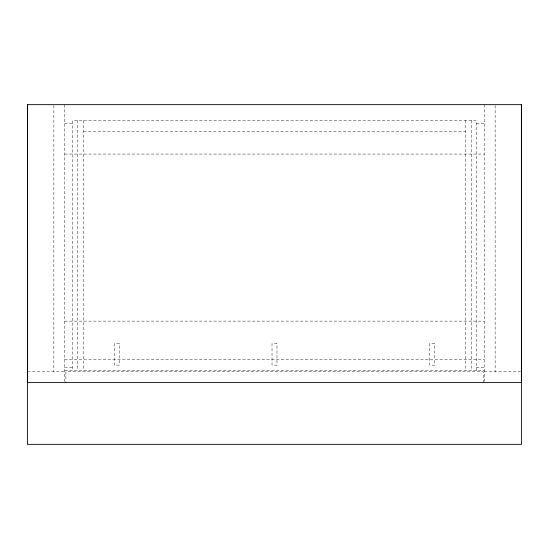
<?xml version="1.0" encoding="UTF-8"?>
<svg xmlns="http://www.w3.org/2000/svg" width="549" height="549" viewBox="0 0 549 549"><rect width="100%" height="100%" fill="white"/><g stroke="black" fill="none" stroke-linecap="round" stroke-linejoin="round"><path stroke-width="0.41" stroke-dasharray="2.75 2.06" d="M64.665 123.491L72.688 123.491M476.312 123.491L484.342 123.491M83.496 131.211L465.504 131.211M64.665 154.063L484.335 154.063M64.665 321.131L484.335 321.131M64.665 359.732L484.335 359.732M64.665 367.453L72.688 367.453M476.312 367.453L484.342 367.453M64.665 370.541L484.335 370.541M27.601 371.776L64.658 371.776M484.335 371.776L520.555 371.776M495.143 105.511L495.143 371.776M484.335 104.653L484.342 382.584M483.415 382.584L483.415 371.776L65.894 371.776L65.901 381.754M476.312 370.541L476.312 120.403L72.694 120.403L72.694 370.541M471.68 120.403L471.68 370.541M465.504 120.403L465.504 370.541M83.503 120.403L83.503 370.541M77.327 120.403L77.327 370.541M64.665 104.653L64.658 382.584M53.857 105.511L53.85 371.776M119.325 343.523L114.384 343.523L114.384 365.14L119.325 365.14L119.325 343.523M276.971 343.523L272.029 343.523L272.029 365.14L276.971 365.14L276.971 343.523M434.623 343.523L429.675 343.523L429.675 365.14L434.623 365.14L434.623 343.523"/><path stroke-width="0.82" d="M521.392 104.653L521.399 382.584L27.608 382.584L27.601 104.653M521.55 104.653L27.45 104.653L27.45 444.347L521.55 444.347L521.55 104.653"/></g></svg>
